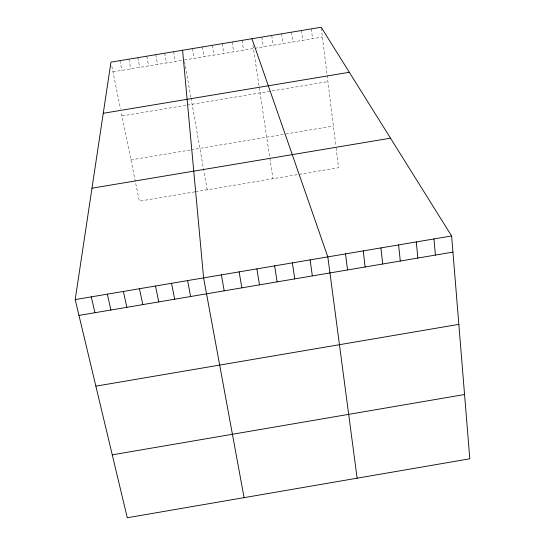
<?xml version="1.0" encoding="UTF-8"?>
<svg xmlns="http://www.w3.org/2000/svg" width="545" height="545" viewBox="0 0 545 545"><rect width="100%" height="100%" fill="white"/><g stroke="black" fill="none" stroke-linecap="round" stroke-linejoin="round"><path stroke-width="0.41" stroke-dasharray="2.73 2.04" d="M194.865 191.847L139.343 201.166L121.147 112.004M195.635 191.717L338.554 167.724L335.993 147.041M112.951 71.845L182.677 60.263M184.299 59.998L322.402 37.067M121.957 115.956L186.533 105.199M187.33 105.062L327.913 81.634M130.923 159.903L190.491 149.936M191.275 149.807L284.183 134.268M285.771 134.002L333.397 126.031M111.8 66.177L120.499 108.837M119.927 60.645L121.882 70.359M128.886 59.153L130.8 68.881M137.844 57.668L139.724 67.396M146.796 56.183L148.642 65.918M155.741 54.698L157.56 64.439M164.692 53.212L166.477 62.954M173.637 51.734L175.388 61.476M184.585 61.626L190.845 97.119M190.988 97.916L207.195 189.776M192.501 48.6L194.184 58.356M202.413 46.959L204.062 56.714M212.325 45.31L213.94 55.079M222.237 43.668L223.811 53.437M232.143 42.026L233.682 51.795M242.048 40.378L243.554 50.16M252.928 45.262L259.12 86.566M259.236 87.364L269.721 157.294M269.843 158.125L272.929 178.74M261.852 37.094L263.283 46.884M271.744 35.452L273.14 45.242M281.642 33.81L282.998 43.607M291.534 32.169L292.856 41.972M301.419 30.527L302.707 40.337M311.304 28.892L312.558 38.702M321.291 28.068L335.89 146.21"/><path stroke-width="0.82" d="M75.196 299.587L110.969 62.13L321.189 27.25L451.621 235.958L469.804 458.795L127.278 517.75L75.196 299.587L451.621 235.958M112.256 454.837L464.558 394.512M95.865 386.16L458.836 324.364M78.971 315.419L452.936 252.117M103.264 113.285L349.338 72.287M91.976 188.202L390.513 138.171M251.953 38.736L327.824 256.886L357.125 478.19M91.274 296.868L94.946 312.714M107.338 294.157L110.908 310.01M123.402 291.439L126.862 307.312M139.459 288.727L142.817 304.614M155.509 286.009L158.758 301.916M171.546 283.298L174.693 299.219M187.582 280.586L190.627 296.521M244.092 497.646L203.612 277.882L182.582 50.249M221.379 274.878L224.199 290.839M239.139 271.873L241.844 287.849M256.893 268.869L259.481 284.865M274.639 265.871L277.112 281.881M292.379 262.874L294.736 278.897M310.105 259.876L312.346 275.913M345.537 253.888L347.547 269.959M363.236 250.898L365.13 266.982M380.928 247.907L382.706 264.005M398.613 244.916L400.275 261.035M416.291 241.925L417.838 258.058M433.956 238.942L435.394 255.087"/></g></svg>
